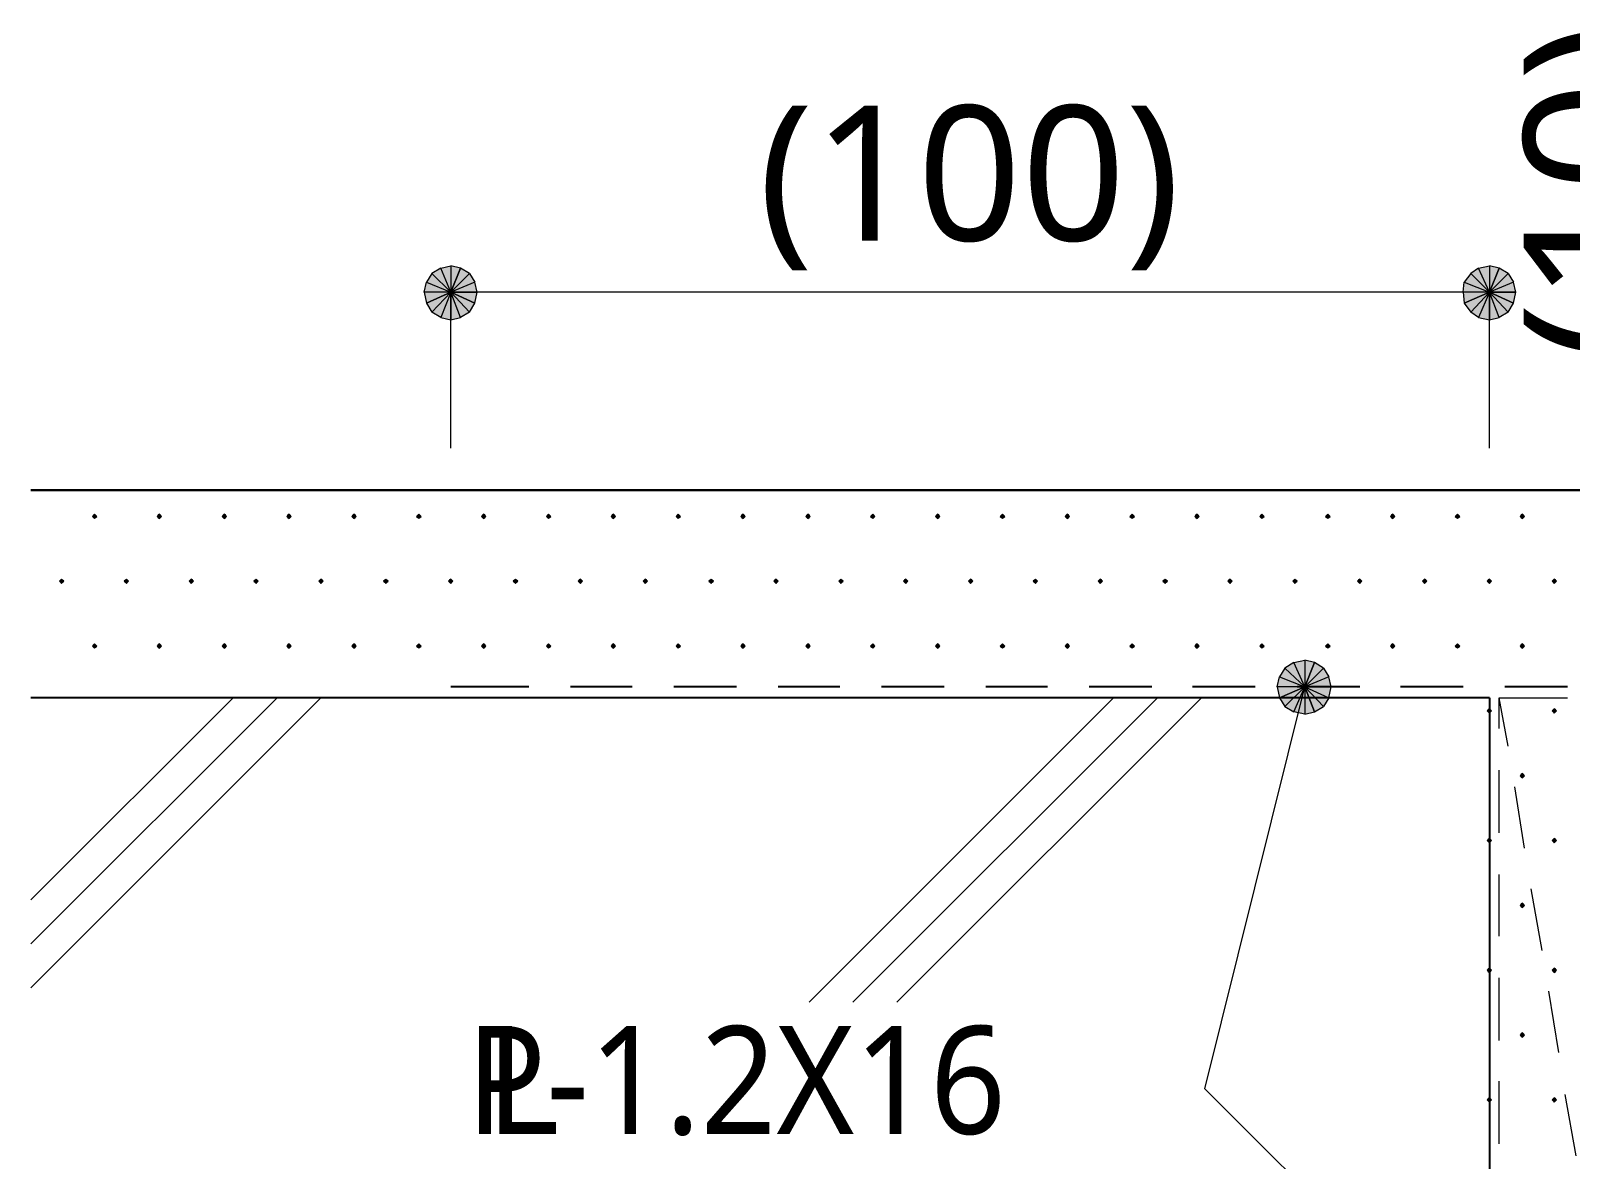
# Model space of a CAD drawing. Header units: millimetres. Extents: x 0 to 420, y 0 to 297.
# Drawn here: x 232.71 to 262.35, y 212.6 to 234.33 of the extents above; entities that cross this region are included whole.
import ezdxf
from ezdxf.enums import TextEntityAlignment as Align

# ---------------------------------------------------------------- set-up
doc = ezdxf.new("R2010")
doc.units = ezdxf.units.MM
doc.styles.add('kst32b', font='NotoSansJP-Variable.ttf')

msp = doc.modelspace()

# ---------------------------------------------------------------- hatches: boundary and pattern name
h = msp.add_hatch(color=7)
h.paths.add_polyline_path([(240.982, 229.764), (240.792, 229.806), (240.792, 229.298), (240.982, 229.764)])
h.paths.add_polyline_path([(240.792, 229.806), (240.792, 229.298), (240.602, 229.764), (240.792, 229.806)])
h.paths.add_polyline_path([(240.792, 229.298), (240.602, 229.764), (240.432, 229.658), (240.792, 229.298)])
h = msp.add_hatch(color=7)
h.paths.add_polyline_path([(241.3, 229.298), (241.258, 229.489), (240.792, 229.298), (241.3, 229.298)])
h.paths.add_polyline_path([(241.258, 229.489), (240.792, 229.298), (241.152, 229.658), (241.258, 229.489)])
h.paths.add_polyline_path([(240.792, 229.298), (241.152, 229.658), (240.982, 229.764), (240.792, 229.298)])
h = msp.add_hatch(color=7)
h.paths.add_polyline_path([(260.985, 229.764), (260.795, 229.806), (260.795, 229.298), (260.985, 229.764)])
h.paths.add_polyline_path([(260.795, 229.806), (260.795, 229.298), (260.583, 229.764), (260.795, 229.806)])
h.paths.add_polyline_path([(260.795, 229.298), (260.583, 229.764), (260.435, 229.658), (260.795, 229.298)])
h = msp.add_hatch(color=7)
h.paths.add_polyline_path([(261.303, 229.298), (261.26, 229.489), (260.795, 229.298), (261.303, 229.298)])
h.paths.add_polyline_path([(261.26, 229.489), (260.795, 229.298), (261.154, 229.658), (261.26, 229.489)])
h.paths.add_polyline_path([(260.795, 229.298), (261.154, 229.658), (260.985, 229.764), (260.795, 229.298)])
h = msp.add_hatch(color=7)
h.paths.add_polyline_path([(240.432, 229.658), (240.326, 229.489), (240.792, 229.298), (240.432, 229.658)])
h.paths.add_polyline_path([(240.326, 229.489), (240.792, 229.298), (240.284, 229.298), (240.326, 229.489)])
h.paths.add_polyline_path([(240.792, 229.298), (240.284, 229.298), (240.326, 229.087), (240.792, 229.298)])
h = msp.add_hatch(color=7)
h.paths.add_polyline_path([(260.435, 229.658), (260.308, 229.489), (260.795, 229.298), (260.435, 229.658)])
h.paths.add_polyline_path([(260.308, 229.489), (260.795, 229.298), (260.287, 229.298), (260.308, 229.489)])
h.paths.add_polyline_path([(260.795, 229.298), (260.287, 229.298), (260.308, 229.087), (260.795, 229.298)])
h = msp.add_hatch(color=7)
h.paths.add_polyline_path([(240.326, 229.087), (240.432, 228.917), (240.792, 229.298), (240.326, 229.087)])
h.paths.add_polyline_path([(240.432, 228.917), (240.792, 229.298), (240.602, 228.812), (240.432, 228.917)])
h.paths.add_polyline_path([(240.792, 229.298), (240.602, 228.812), (240.792, 228.769), (240.792, 229.298)])
h = msp.add_hatch(color=7)
h.paths.add_polyline_path([(240.792, 228.769), (240.982, 228.812), (240.792, 229.298), (240.792, 228.769)])
h.paths.add_polyline_path([(240.982, 228.812), (240.792, 229.298), (241.152, 228.917), (240.982, 228.812)])
h.paths.add_polyline_path([(240.792, 229.298), (241.152, 228.917), (241.258, 229.087), (240.792, 229.298)])
for points in [[(241.258, 229.087), (241.3, 229.298), (240.792, 229.298), (241.258, 229.087)], [(261.26, 229.087), (261.303, 229.298), (260.795, 229.298), (261.26, 229.087)], [(233.934, 225.023), (233.913, 225.002), (233.892, 224.98), (233.913, 224.959), (233.934, 224.938), (233.955, 224.959), (233.976, 224.98), (233.955, 225.002), (233.934, 225.023)], [(235.183, 225.023), (235.162, 225.002), (235.141, 224.98), (235.162, 224.959), (235.183, 224.938), (235.204, 224.959), (235.225, 224.98), (235.204, 225.002), (235.183, 225.023)], [(236.432, 225.023), (236.411, 225.002), (236.389, 224.98), (236.411, 224.959), (236.432, 224.938), (236.453, 224.959), (236.474, 224.98), (236.453, 225.002), (236.432, 225.023)], [(237.68, 225.023), (237.659, 225.002), (237.638, 224.98), (237.659, 224.959), (237.68, 224.938), (237.702, 224.959), (237.723, 224.98), (237.702, 225.002), (237.68, 225.023)], [(238.929, 225.023), (238.908, 225.002), (238.887, 224.98), (238.908, 224.959), (238.929, 224.938), (238.951, 224.959), (238.972, 224.98), (238.951, 225.002), (238.929, 225.023)], [(240.178, 225.023), (240.157, 225.002), (240.136, 224.98), (240.157, 224.959), (240.178, 224.938), (240.199, 224.959), (240.221, 224.98), (240.199, 225.002), (240.178, 225.023)], [(241.427, 225.023), (241.406, 225.002), (241.385, 224.98), (241.406, 224.959), (241.427, 224.938), (241.448, 224.959), (241.469, 224.98), (241.448, 225.002), (241.427, 225.023)], [(242.676, 225.023), (242.655, 225.002), (242.634, 224.98), (242.655, 224.959), (242.676, 224.938), (242.697, 224.959), (242.718, 224.98), (242.697, 225.002), (242.676, 225.023)], [(243.925, 225.023), (243.904, 225.002), (243.882, 224.98), (243.904, 224.959), (243.925, 224.938), (243.946, 224.959), (243.967, 224.98), (243.946, 225.002), (243.925, 225.023)], [(245.173, 225.023), (245.152, 225.002), (245.131, 224.98), (245.152, 224.959), (245.173, 224.938), (245.195, 224.959), (245.216, 224.98), (245.195, 225.002), (245.173, 225.023)], [(246.422, 225.023), (246.401, 225.002), (246.38, 224.98), (246.401, 224.959), (246.422, 224.938), (246.444, 224.959), (246.465, 224.98), (246.444, 225.002), (246.422, 225.023)], [(247.671, 225.023), (247.65, 225.002), (247.629, 224.98), (247.65, 224.959), (247.671, 224.938), (247.692, 224.959), (247.714, 224.98), (247.692, 225.002), (247.671, 225.023)], [(248.92, 225.023), (248.899, 225.002), (248.878, 224.98), (248.899, 224.959), (248.92, 224.938), (248.941, 224.959), (248.962, 224.98), (248.941, 225.002), (248.92, 225.023)], [(250.169, 225.023), (250.148, 225.002), (250.127, 224.98), (250.148, 224.959), (250.169, 224.938), (250.19, 224.959), (250.211, 224.98), (250.19, 225.002), (250.169, 225.023)], [(251.418, 225.023), (251.396, 225.002), (251.375, 224.98), (251.396, 224.959), (251.418, 224.938), (251.439, 224.959), (251.46, 224.98), (251.439, 225.002), (251.418, 225.023)], [(252.666, 225.023), (252.645, 225.002), (252.624, 224.98), (252.645, 224.959), (252.666, 224.938), (252.688, 224.959), (252.709, 224.98), (252.688, 225.002), (252.666, 225.023)], [(253.915, 225.023), (253.894, 225.002), (253.873, 224.98), (253.894, 224.959), (253.915, 224.938), (253.937, 224.959), (253.958, 224.98), (253.937, 225.002), (253.915, 225.023)], [(255.164, 225.023), (255.143, 225.002), (255.122, 224.98), (255.143, 224.959), (255.164, 224.938), (255.185, 224.959), (255.207, 224.98), (255.185, 225.002), (255.164, 225.023)], [(256.413, 225.023), (256.392, 225.002), (256.371, 224.98), (256.392, 224.959), (256.413, 224.938), (256.434, 224.959), (256.455, 224.98), (256.434, 225.002), (256.413, 225.023)], [(257.683, 225.023), (257.662, 225.002), (257.641, 224.98), (257.662, 224.959), (257.683, 224.938), (257.704, 224.959), (257.725, 224.98), (257.704, 225.002), (257.683, 225.023)], [(258.932, 225.023), (258.911, 225.002), (258.889, 224.98), (258.911, 224.959), (258.932, 224.938), (258.953, 224.959), (258.974, 224.98), (258.953, 225.002), (258.932, 225.023)], [(260.181, 225.023), (260.16, 225.002), (260.138, 224.98), (260.16, 224.959), (260.181, 224.938), (260.202, 224.959), (260.223, 224.98), (260.202, 225.002), (260.181, 225.023)], [(261.429, 225.023), (261.408, 225.002), (261.387, 224.98), (261.408, 224.959), (261.429, 224.938), (261.451, 224.959), (261.472, 224.98), (261.451, 225.002), (261.429, 225.023)], [(233.299, 223.774), (233.278, 223.753), (233.257, 223.732), (233.278, 223.711), (233.299, 223.689), (233.32, 223.711), (233.341, 223.732), (233.32, 223.753), (233.299, 223.774)], [(234.548, 223.774), (234.527, 223.753), (234.505, 223.732), (234.527, 223.711), (234.548, 223.689), (234.569, 223.711), (234.59, 223.732), (234.569, 223.753), (234.548, 223.774)], [(235.797, 223.774), (235.776, 223.753), (235.754, 223.732), (235.776, 223.711), (235.797, 223.689), (235.818, 223.711), (235.839, 223.732), (235.818, 223.753), (235.797, 223.774)], [(237.046, 223.774), (237.024, 223.753), (237.003, 223.732), (237.024, 223.711), (237.046, 223.689), (237.067, 223.711), (237.088, 223.732), (237.067, 223.753), (237.046, 223.774)], [(238.294, 223.774), (238.273, 223.753), (238.252, 223.732), (238.273, 223.711), (238.294, 223.689), (238.316, 223.711), (238.337, 223.732), (238.316, 223.753), (238.294, 223.774)], [(239.543, 223.774), (239.522, 223.753), (239.501, 223.732), (239.522, 223.711), (239.543, 223.689), (239.564, 223.711), (239.586, 223.732), (239.564, 223.753), (239.543, 223.774)], [(240.792, 223.774), (240.771, 223.753), (240.75, 223.732), (240.771, 223.711), (240.792, 223.689), (240.813, 223.711), (240.834, 223.732), (240.813, 223.753), (240.792, 223.774)], [(242.041, 223.774), (242.02, 223.753), (241.998, 223.732), (242.02, 223.711), (242.041, 223.689), (242.062, 223.711), (242.083, 223.732), (242.062, 223.753), (242.041, 223.774)], [(243.29, 223.774), (243.269, 223.753), (243.247, 223.732), (243.269, 223.711), (243.29, 223.689), (243.311, 223.711), (243.332, 223.732), (243.311, 223.753), (243.29, 223.774)], [(244.539, 223.774), (244.517, 223.753), (244.496, 223.732), (244.517, 223.711), (244.539, 223.689), (244.56, 223.711), (244.581, 223.732), (244.56, 223.753), (244.539, 223.774)], [(245.809, 223.774), (245.787, 223.753), (245.766, 223.732), (245.787, 223.711), (245.809, 223.689), (245.83, 223.711), (245.851, 223.732), (245.83, 223.753), (245.809, 223.774)], [(247.057, 223.774), (247.036, 223.753), (247.015, 223.732), (247.036, 223.711), (247.057, 223.689), (247.079, 223.711), (247.1, 223.732), (247.079, 223.753), (247.057, 223.774)], [(248.306, 223.774), (248.285, 223.753), (248.264, 223.732), (248.285, 223.711), (248.306, 223.689), (248.327, 223.711), (248.348, 223.732), (248.327, 223.753), (248.306, 223.774)], [(249.555, 223.774), (249.534, 223.753), (249.513, 223.732), (249.534, 223.711), (249.555, 223.689), (249.576, 223.711), (249.597, 223.732), (249.576, 223.753), (249.555, 223.774)], [(250.804, 223.774), (250.783, 223.753), (250.762, 223.732), (250.783, 223.711), (250.804, 223.689), (250.825, 223.711), (250.846, 223.732), (250.825, 223.753), (250.804, 223.774)], [(252.053, 223.774), (252.032, 223.753), (252.01, 223.732), (252.032, 223.711), (252.053, 223.689), (252.074, 223.711), (252.095, 223.732), (252.074, 223.753), (252.053, 223.774)], [(253.302, 223.774), (253.28, 223.753), (253.259, 223.732), (253.28, 223.711), (253.302, 223.689), (253.323, 223.711), (253.344, 223.732), (253.323, 223.753), (253.302, 223.774)], [(254.55, 223.774), (254.529, 223.753), (254.508, 223.732), (254.529, 223.711), (254.55, 223.689), (254.571, 223.711), (254.593, 223.732), (254.571, 223.753), (254.55, 223.774)], [(255.799, 223.774), (255.778, 223.753), (255.757, 223.732), (255.778, 223.711), (255.799, 223.689), (255.82, 223.711), (255.841, 223.732), (255.82, 223.753), (255.799, 223.774)], [(257.048, 223.774), (257.027, 223.753), (257.006, 223.732), (257.027, 223.711), (257.048, 223.689), (257.069, 223.711), (257.09, 223.732), (257.069, 223.753), (257.048, 223.774)], [(258.297, 223.774), (258.276, 223.753), (258.254, 223.732), (258.276, 223.711), (258.297, 223.689), (258.318, 223.711), (258.339, 223.732), (258.318, 223.753), (258.297, 223.774)], [(259.546, 223.774), (259.525, 223.753), (259.503, 223.732), (259.525, 223.711), (259.546, 223.689), (259.567, 223.711), (259.588, 223.732), (259.567, 223.753), (259.546, 223.774)], [(260.795, 223.774), (260.773, 223.753), (260.752, 223.732), (260.773, 223.711), (260.795, 223.689), (260.816, 223.711), (260.837, 223.732), (260.816, 223.753), (260.795, 223.774)], [(262.043, 223.774), (262.022, 223.753), (262.001, 223.732), (262.022, 223.711), (262.043, 223.689), (262.064, 223.711), (262.086, 223.732), (262.064, 223.753), (262.043, 223.774)], [(233.934, 222.525), (233.913, 222.504), (233.892, 222.483), (233.913, 222.462), (233.934, 222.44), (233.955, 222.462), (233.976, 222.483), (233.955, 222.504), (233.934, 222.525)], [(235.183, 222.525), (235.162, 222.504), (235.141, 222.483), (235.162, 222.462), (235.183, 222.44), (235.204, 222.462), (235.225, 222.483), (235.204, 222.504), (235.183, 222.525)], [(236.432, 222.525), (236.411, 222.504), (236.389, 222.483), (236.411, 222.462), (236.432, 222.44), (236.453, 222.462), (236.474, 222.483), (236.453, 222.504), (236.432, 222.525)], [(237.68, 222.525), (237.659, 222.504), (237.638, 222.483), (237.659, 222.462), (237.68, 222.44), (237.702, 222.462), (237.723, 222.483), (237.702, 222.504), (237.68, 222.525)], [(238.929, 222.525), (238.908, 222.504), (238.887, 222.483), (238.908, 222.462), (238.929, 222.44), (238.951, 222.462), (238.972, 222.483), (238.951, 222.504), (238.929, 222.525)], [(240.178, 222.525), (240.157, 222.504), (240.136, 222.483), (240.157, 222.462), (240.178, 222.44), (240.199, 222.462), (240.221, 222.483), (240.199, 222.504), (240.178, 222.525)], [(241.427, 222.525), (241.406, 222.504), (241.385, 222.483), (241.406, 222.462), (241.427, 222.44), (241.448, 222.462), (241.469, 222.483), (241.448, 222.504), (241.427, 222.525)], [(242.676, 222.525), (242.655, 222.504), (242.634, 222.483), (242.655, 222.462), (242.676, 222.44), (242.697, 222.462), (242.718, 222.483), (242.697, 222.504), (242.676, 222.525)], [(243.925, 222.525), (243.904, 222.504), (243.882, 222.483), (243.904, 222.462), (243.925, 222.44), (243.946, 222.462), (243.967, 222.483), (243.946, 222.504), (243.925, 222.525)], [(245.173, 222.525), (245.152, 222.504), (245.131, 222.483), (245.152, 222.462), (245.173, 222.44), (245.195, 222.462), (245.216, 222.483), (245.195, 222.504), (245.173, 222.525)], [(246.422, 222.525), (246.401, 222.504), (246.38, 222.483), (246.401, 222.462), (246.422, 222.44), (246.444, 222.462), (246.465, 222.483), (246.444, 222.504), (246.422, 222.525)], [(247.671, 222.525), (247.65, 222.504), (247.629, 222.483), (247.65, 222.462), (247.671, 222.44), (247.692, 222.462), (247.714, 222.483), (247.692, 222.504), (247.671, 222.525)], [(248.92, 222.525), (248.899, 222.504), (248.878, 222.483), (248.899, 222.462), (248.92, 222.44), (248.941, 222.462), (248.962, 222.483), (248.941, 222.504), (248.92, 222.525)], [(250.169, 222.525), (250.148, 222.504), (250.127, 222.483), (250.148, 222.462), (250.169, 222.44), (250.19, 222.462), (250.211, 222.483), (250.19, 222.504), (250.169, 222.525)], [(251.418, 222.525), (251.396, 222.504), (251.375, 222.483), (251.396, 222.462), (251.418, 222.44), (251.439, 222.462), (251.46, 222.483), (251.439, 222.504), (251.418, 222.525)], [(252.666, 222.525), (252.645, 222.504), (252.624, 222.483), (252.645, 222.462), (252.666, 222.44), (252.688, 222.462), (252.709, 222.483), (252.688, 222.504), (252.666, 222.525)], [(253.915, 222.525), (253.894, 222.504), (253.873, 222.483), (253.894, 222.462), (253.915, 222.44), (253.937, 222.462), (253.958, 222.483), (253.937, 222.504), (253.915, 222.525)], [(255.164, 222.525), (255.143, 222.504), (255.122, 222.483), (255.143, 222.462), (255.164, 222.44), (255.185, 222.462), (255.207, 222.483), (255.185, 222.504), (255.164, 222.525)], [(256.413, 222.525), (256.392, 222.504), (256.371, 222.483), (256.392, 222.462), (256.413, 222.44), (256.434, 222.462), (256.455, 222.483), (256.434, 222.504), (256.413, 222.525)], [(257.683, 222.525), (257.662, 222.504), (257.641, 222.483), (257.662, 222.462), (257.683, 222.44), (257.704, 222.462), (257.725, 222.483), (257.704, 222.504), (257.683, 222.525)], [(258.932, 222.525), (258.911, 222.504), (258.889, 222.483), (258.911, 222.462), (258.932, 222.44), (258.953, 222.462), (258.974, 222.483), (258.953, 222.504), (258.932, 222.525)], [(260.181, 222.525), (260.16, 222.504), (260.138, 222.483), (260.16, 222.462), (260.181, 222.44), (260.202, 222.462), (260.223, 222.483), (260.202, 222.504), (260.181, 222.525)], [(261.429, 222.525), (261.408, 222.504), (261.387, 222.483), (261.408, 222.462), (261.429, 222.44), (261.451, 222.462), (261.472, 222.483), (261.451, 222.504), (261.429, 222.525)], [(256.752, 221.488), (256.857, 221.319), (257.239, 221.7), (256.752, 221.488)], [(260.795, 221.276), (260.773, 221.255), (260.752, 221.234), (260.773, 221.213), (260.795, 221.192), (260.816, 221.213), (260.837, 221.234), (260.816, 221.255), (260.795, 221.276)], [(262.043, 221.276), (262.022, 221.255), (262.001, 221.234), (262.022, 221.213), (262.043, 221.192), (262.064, 221.213), (262.086, 221.234), (262.064, 221.255), (262.043, 221.276)], [(261.429, 220.028), (261.408, 220.006), (261.387, 219.985), (261.408, 219.964), (261.429, 219.943), (261.451, 219.964), (261.472, 219.985), (261.451, 220.006), (261.429, 220.028)], [(260.795, 218.779), (260.773, 218.757), (260.752, 218.736), (260.773, 218.715), (260.795, 218.694), (260.816, 218.715), (260.837, 218.736), (260.816, 218.757), (260.795, 218.779)], [(262.043, 218.779), (262.022, 218.757), (262.001, 218.736), (262.022, 218.715), (262.043, 218.694), (262.064, 218.715), (262.086, 218.736), (262.064, 218.757), (262.043, 218.779)], [(261.429, 217.53), (261.408, 217.509), (261.387, 217.487), (261.408, 217.466), (261.429, 217.445), (261.451, 217.466), (261.472, 217.487), (261.451, 217.509), (261.429, 217.53)], [(260.795, 216.281), (260.773, 216.26), (260.752, 216.239), (260.773, 216.217), (260.795, 216.196), (260.816, 216.217), (260.837, 216.239), (260.816, 216.26), (260.795, 216.281)], [(262.043, 216.281), (262.022, 216.26), (262.001, 216.239), (262.022, 216.217), (262.043, 216.196), (262.064, 216.217), (262.086, 216.239), (262.064, 216.26), (262.043, 216.281)], [(261.429, 215.032), (261.408, 215.011), (261.387, 214.99), (261.408, 214.969), (261.429, 214.947), (261.451, 214.969), (261.472, 214.99), (261.451, 215.011), (261.429, 215.032)], [(260.795, 213.783), (260.773, 213.762), (260.752, 213.741), (260.773, 213.72), (260.795, 213.699), (260.816, 213.72), (260.837, 213.741), (260.816, 213.762), (260.795, 213.783)], [(262.043, 213.783), (262.022, 213.762), (262.001, 213.741), (262.022, 213.72), (262.043, 213.699), (262.064, 213.72), (262.086, 213.741), (262.064, 213.762), (262.043, 213.783)]]:
    msp.add_hatch(color=7).paths.add_polyline_path(points)
h = msp.add_hatch(color=7)
h.paths.add_polyline_path([(260.308, 229.087), (260.435, 228.917), (260.795, 229.298), (260.308, 229.087)])
h.paths.add_polyline_path([(260.435, 228.917), (260.795, 229.298), (260.583, 228.812), (260.435, 228.917)])
h.paths.add_polyline_path([(260.795, 229.298), (260.583, 228.812), (260.795, 228.769), (260.795, 229.298)])
h = msp.add_hatch(color=7)
h.paths.add_polyline_path([(260.795, 228.769), (260.985, 228.812), (260.795, 229.298), (260.795, 228.769)])
h.paths.add_polyline_path([(260.985, 228.812), (260.795, 229.298), (261.154, 228.917), (260.985, 228.812)])
h.paths.add_polyline_path([(260.795, 229.298), (261.154, 228.917), (261.26, 229.087), (260.795, 229.298)])
h = msp.add_hatch(color=7)
h.paths.add_polyline_path([(256.857, 222.059), (256.752, 221.89), (257.239, 221.7), (256.857, 222.059)])
h.paths.add_polyline_path([(256.752, 221.89), (257.239, 221.7), (256.709, 221.7), (256.752, 221.89)])
h.paths.add_polyline_path([(257.239, 221.7), (256.709, 221.7), (256.752, 221.488), (257.239, 221.7)])
h = msp.add_hatch(color=7)
h.paths.add_polyline_path([(257.429, 222.165), (257.239, 222.208), (257.239, 221.7), (257.429, 222.165)])
h.paths.add_polyline_path([(257.239, 222.208), (257.239, 221.7), (257.027, 222.165), (257.239, 222.208)])
h.paths.add_polyline_path([(257.239, 221.7), (257.027, 222.165), (256.857, 222.059), (257.239, 221.7)])
h = msp.add_hatch(color=7)
h.paths.add_polyline_path([(257.746, 221.7), (257.704, 221.89), (257.239, 221.7), (257.746, 221.7)])
h.paths.add_polyline_path([(257.704, 221.89), (257.239, 221.7), (257.598, 222.059), (257.704, 221.89)])
h.paths.add_polyline_path([(257.239, 221.7), (257.598, 222.059), (257.429, 222.165), (257.239, 221.7)])
h = msp.add_hatch(color=7)
h.paths.add_polyline_path([(256.857, 221.319), (257.027, 221.213), (257.239, 221.7), (256.857, 221.319)])
h.paths.add_polyline_path([(257.027, 221.213), (257.239, 221.7), (257.239, 221.171), (257.027, 221.213)])
h.paths.add_polyline_path([(257.239, 221.7), (257.239, 221.171), (257.429, 221.213), (257.239, 221.7)])
h = msp.add_hatch(color=7)
h.paths.add_polyline_path([(257.429, 221.213), (257.598, 221.319), (257.239, 221.7), (257.429, 221.213)])
h.paths.add_polyline_path([(257.598, 221.319), (257.239, 221.7), (257.704, 221.488), (257.598, 221.319)])
h.paths.add_polyline_path([(257.239, 221.7), (257.704, 221.488), (257.746, 221.7), (257.239, 221.7)])

# ---------------------------------------------------------------- linework, layer by layer
at = {"lineweight": 0}
for points in [[(240.792, 229.298), (240.602, 229.764), (240.432, 229.658)], [(240.792, 229.806), (240.792, 229.298), (240.602, 229.764)], [(240.982, 229.764), (240.792, 229.806), (240.792, 229.298)], [(240.792, 229.298), (241.152, 229.658), (240.982, 229.764)], [(260.795, 229.298), (260.583, 229.764), (260.435, 229.658)], [(260.795, 229.806), (260.795, 229.298), (260.583, 229.764)], [(260.985, 229.764), (260.795, 229.806), (260.795, 229.298)], [(260.795, 229.298), (261.154, 229.658), (260.985, 229.764)], [(240.326, 229.489), (240.792, 229.298), (240.284, 229.298)], [(240.432, 229.658), (240.326, 229.489), (240.792, 229.298)], [(241.258, 229.489), (240.792, 229.298), (241.152, 229.658)], [(241.3, 229.298), (241.258, 229.489), (240.792, 229.298)], [(260.308, 229.489), (260.795, 229.298), (260.287, 229.298)], [(260.435, 229.658), (260.308, 229.489), (260.795, 229.298)], [(261.26, 229.489), (260.795, 229.298), (261.154, 229.658)], [(261.303, 229.298), (261.26, 229.489), (260.795, 229.298)], [(240.792, 229.298), (240.284, 229.298), (240.326, 229.087)], [(240.326, 229.087), (240.432, 228.917), (240.792, 229.298)], [(240.432, 228.917), (240.792, 229.298), (240.602, 228.812)], [(240.792, 229.298), (240.602, 228.812), (240.792, 228.769)], [(240.792, 228.769), (240.982, 228.812), (240.792, 229.298)], [(240.982, 228.812), (240.792, 229.298), (241.152, 228.917)], [(240.792, 229.298), (241.152, 228.917), (241.258, 229.087)], [(241.258, 229.087), (241.3, 229.298), (240.792, 229.298)], [(260.795, 229.298), (260.287, 229.298), (260.308, 229.087)], [(260.308, 229.087), (260.435, 228.917), (260.795, 229.298)], [(260.435, 228.917), (260.795, 229.298), (260.583, 228.812)], [(260.795, 229.298), (260.583, 228.812), (260.795, 228.769)], [(260.795, 228.769), (260.985, 228.812), (260.795, 229.298)], [(260.985, 228.812), (260.795, 229.298), (261.154, 228.917)], [(260.795, 229.298), (261.154, 228.917), (261.26, 229.087)], [(261.26, 229.087), (261.303, 229.298), (260.795, 229.298)], [(233.934, 225.023), (233.913, 225.002), (233.892, 224.98), (233.913, 224.959), (233.934, 224.938), (233.955, 224.959), (233.976, 224.98), (233.955, 225.002)], [(235.183, 225.023), (235.162, 225.002), (235.141, 224.98), (235.162, 224.959), (235.183, 224.938), (235.204, 224.959), (235.225, 224.98), (235.204, 225.002)], [(236.432, 225.023), (236.411, 225.002), (236.389, 224.98), (236.411, 224.959), (236.432, 224.938), (236.453, 224.959), (236.474, 224.98), (236.453, 225.002)], [(237.68, 225.023), (237.659, 225.002), (237.638, 224.98), (237.659, 224.959), (237.68, 224.938), (237.702, 224.959), (237.723, 224.98), (237.702, 225.002)], [(238.929, 225.023), (238.908, 225.002), (238.887, 224.98), (238.908, 224.959), (238.929, 224.938), (238.951, 224.959), (238.972, 224.98), (238.951, 225.002)], [(240.178, 225.023), (240.157, 225.002), (240.136, 224.98), (240.157, 224.959), (240.178, 224.938), (240.199, 224.959), (240.221, 224.98), (240.199, 225.002)], [(241.427, 225.023), (241.406, 225.002), (241.385, 224.98), (241.406, 224.959), (241.427, 224.938), (241.448, 224.959), (241.469, 224.98), (241.448, 225.002)], [(242.676, 225.023), (242.655, 225.002), (242.634, 224.98), (242.655, 224.959), (242.676, 224.938), (242.697, 224.959), (242.718, 224.98), (242.697, 225.002)], [(243.925, 225.023), (243.904, 225.002), (243.882, 224.98), (243.904, 224.959), (243.925, 224.938), (243.946, 224.959), (243.967, 224.98), (243.946, 225.002)], [(245.173, 225.023), (245.152, 225.002), (245.131, 224.98), (245.152, 224.959), (245.173, 224.938), (245.195, 224.959), (245.216, 224.98), (245.195, 225.002)], [(246.422, 225.023), (246.401, 225.002), (246.38, 224.98), (246.401, 224.959), (246.422, 224.938), (246.444, 224.959), (246.465, 224.98), (246.444, 225.002)], [(247.671, 225.023), (247.65, 225.002), (247.629, 224.98), (247.65, 224.959), (247.671, 224.938), (247.692, 224.959), (247.714, 224.98), (247.692, 225.002)], [(248.92, 225.023), (248.899, 225.002), (248.878, 224.98), (248.899, 224.959), (248.92, 224.938), (248.941, 224.959), (248.962, 224.98), (248.941, 225.002)], [(250.169, 225.023), (250.148, 225.002), (250.127, 224.98), (250.148, 224.959), (250.169, 224.938), (250.19, 224.959), (250.211, 224.98), (250.19, 225.002)], [(251.418, 225.023), (251.396, 225.002), (251.375, 224.98), (251.396, 224.959), (251.418, 224.938), (251.439, 224.959), (251.46, 224.98), (251.439, 225.002)], [(252.666, 225.023), (252.645, 225.002), (252.624, 224.98), (252.645, 224.959), (252.666, 224.938), (252.688, 224.959), (252.709, 224.98), (252.688, 225.002)], [(253.915, 225.023), (253.894, 225.002), (253.873, 224.98), (253.894, 224.959), (253.915, 224.938), (253.937, 224.959), (253.958, 224.98), (253.937, 225.002)], [(255.164, 225.023), (255.143, 225.002), (255.122, 224.98), (255.143, 224.959), (255.164, 224.938), (255.185, 224.959), (255.207, 224.98), (255.185, 225.002)], [(256.413, 225.023), (256.392, 225.002), (256.371, 224.98), (256.392, 224.959), (256.413, 224.938), (256.434, 224.959), (256.455, 224.98), (256.434, 225.002)], [(257.683, 225.023), (257.662, 225.002), (257.641, 224.98), (257.662, 224.959), (257.683, 224.938), (257.704, 224.959), (257.725, 224.98), (257.704, 225.002)], [(258.932, 225.023), (258.911, 225.002), (258.889, 224.98), (258.911, 224.959), (258.932, 224.938), (258.953, 224.959), (258.974, 224.98), (258.953, 225.002)], [(260.181, 225.023), (260.16, 225.002), (260.138, 224.98), (260.16, 224.959), (260.181, 224.938), (260.202, 224.959), (260.223, 224.98), (260.202, 225.002)], [(261.429, 225.023), (261.408, 225.002), (261.387, 224.98), (261.408, 224.959), (261.429, 224.938), (261.451, 224.959), (261.472, 224.98), (261.451, 225.002)], [(233.299, 223.774), (233.278, 223.753), (233.257, 223.732), (233.278, 223.711), (233.299, 223.689), (233.32, 223.711), (233.341, 223.732), (233.32, 223.753)], [(234.548, 223.774), (234.527, 223.753), (234.505, 223.732), (234.527, 223.711), (234.548, 223.689), (234.569, 223.711), (234.59, 223.732), (234.569, 223.753)], [(235.797, 223.774), (235.776, 223.753), (235.754, 223.732), (235.776, 223.711), (235.797, 223.689), (235.818, 223.711), (235.839, 223.732), (235.818, 223.753)], [(237.046, 223.774), (237.024, 223.753), (237.003, 223.732), (237.024, 223.711), (237.046, 223.689), (237.067, 223.711), (237.088, 223.732), (237.067, 223.753)], [(238.294, 223.774), (238.273, 223.753), (238.252, 223.732), (238.273, 223.711), (238.294, 223.689), (238.316, 223.711), (238.337, 223.732), (238.316, 223.753)], [(239.543, 223.774), (239.522, 223.753), (239.501, 223.732), (239.522, 223.711), (239.543, 223.689), (239.564, 223.711), (239.586, 223.732), (239.564, 223.753)], [(240.792, 223.774), (240.771, 223.753), (240.75, 223.732), (240.771, 223.711), (240.792, 223.689), (240.813, 223.711), (240.834, 223.732), (240.813, 223.753)], [(242.041, 223.774), (242.02, 223.753), (241.998, 223.732), (242.02, 223.711), (242.041, 223.689), (242.062, 223.711), (242.083, 223.732), (242.062, 223.753)], [(243.29, 223.774), (243.269, 223.753), (243.247, 223.732), (243.269, 223.711), (243.29, 223.689), (243.311, 223.711), (243.332, 223.732), (243.311, 223.753)], [(244.539, 223.774), (244.517, 223.753), (244.496, 223.732), (244.517, 223.711), (244.539, 223.689), (244.56, 223.711), (244.581, 223.732), (244.56, 223.753)], [(245.809, 223.774), (245.787, 223.753), (245.766, 223.732), (245.787, 223.711), (245.809, 223.689), (245.83, 223.711), (245.851, 223.732), (245.83, 223.753)], [(247.057, 223.774), (247.036, 223.753), (247.015, 223.732), (247.036, 223.711), (247.057, 223.689), (247.079, 223.711), (247.1, 223.732), (247.079, 223.753)], [(248.306, 223.774), (248.285, 223.753), (248.264, 223.732), (248.285, 223.711), (248.306, 223.689), (248.327, 223.711), (248.348, 223.732), (248.327, 223.753)], [(249.555, 223.774), (249.534, 223.753), (249.513, 223.732), (249.534, 223.711), (249.555, 223.689), (249.576, 223.711), (249.597, 223.732), (249.576, 223.753)], [(250.804, 223.774), (250.783, 223.753), (250.762, 223.732), (250.783, 223.711), (250.804, 223.689), (250.825, 223.711), (250.846, 223.732), (250.825, 223.753)], [(252.053, 223.774), (252.032, 223.753), (252.01, 223.732), (252.032, 223.711), (252.053, 223.689), (252.074, 223.711), (252.095, 223.732), (252.074, 223.753)], [(253.302, 223.774), (253.28, 223.753), (253.259, 223.732), (253.28, 223.711), (253.302, 223.689), (253.323, 223.711), (253.344, 223.732), (253.323, 223.753)], [(254.55, 223.774), (254.529, 223.753), (254.508, 223.732), (254.529, 223.711), (254.55, 223.689), (254.571, 223.711), (254.593, 223.732), (254.571, 223.753)], [(255.799, 223.774), (255.778, 223.753), (255.757, 223.732), (255.778, 223.711), (255.799, 223.689), (255.82, 223.711), (255.841, 223.732), (255.82, 223.753)], [(257.048, 223.774), (257.027, 223.753), (257.006, 223.732), (257.027, 223.711), (257.048, 223.689), (257.069, 223.711), (257.09, 223.732), (257.069, 223.753)], [(258.297, 223.774), (258.276, 223.753), (258.254, 223.732), (258.276, 223.711), (258.297, 223.689), (258.318, 223.711), (258.339, 223.732), (258.318, 223.753)], [(259.546, 223.774), (259.525, 223.753), (259.503, 223.732), (259.525, 223.711), (259.546, 223.689), (259.567, 223.711), (259.588, 223.732), (259.567, 223.753)], [(260.795, 223.774), (260.773, 223.753), (260.752, 223.732), (260.773, 223.711), (260.795, 223.689), (260.816, 223.711), (260.837, 223.732), (260.816, 223.753)], [(262.043, 223.774), (262.022, 223.753), (262.001, 223.732), (262.022, 223.711), (262.043, 223.689), (262.064, 223.711), (262.086, 223.732), (262.064, 223.753)], [(233.934, 222.525), (233.913, 222.504), (233.892, 222.483), (233.913, 222.462), (233.934, 222.44), (233.955, 222.462), (233.976, 222.483), (233.955, 222.504)], [(235.183, 222.525), (235.162, 222.504), (235.141, 222.483), (235.162, 222.462), (235.183, 222.44), (235.204, 222.462), (235.225, 222.483), (235.204, 222.504)], [(236.432, 222.525), (236.411, 222.504), (236.389, 222.483), (236.411, 222.462), (236.432, 222.44), (236.453, 222.462), (236.474, 222.483), (236.453, 222.504)], [(237.68, 222.525), (237.659, 222.504), (237.638, 222.483), (237.659, 222.462), (237.68, 222.44), (237.702, 222.462), (237.723, 222.483), (237.702, 222.504)], [(238.929, 222.525), (238.908, 222.504), (238.887, 222.483), (238.908, 222.462), (238.929, 222.44), (238.951, 222.462), (238.972, 222.483), (238.951, 222.504)], [(240.178, 222.525), (240.157, 222.504), (240.136, 222.483), (240.157, 222.462), (240.178, 222.44), (240.199, 222.462), (240.221, 222.483), (240.199, 222.504)], [(241.427, 222.525), (241.406, 222.504), (241.385, 222.483), (241.406, 222.462), (241.427, 222.44), (241.448, 222.462), (241.469, 222.483), (241.448, 222.504)], [(242.676, 222.525), (242.655, 222.504), (242.634, 222.483), (242.655, 222.462), (242.676, 222.44), (242.697, 222.462), (242.718, 222.483), (242.697, 222.504)], [(243.925, 222.525), (243.904, 222.504), (243.882, 222.483), (243.904, 222.462), (243.925, 222.44), (243.946, 222.462), (243.967, 222.483), (243.946, 222.504)], [(245.173, 222.525), (245.152, 222.504), (245.131, 222.483), (245.152, 222.462), (245.173, 222.44), (245.195, 222.462), (245.216, 222.483), (245.195, 222.504)], [(246.422, 222.525), (246.401, 222.504), (246.38, 222.483), (246.401, 222.462), (246.422, 222.44), (246.444, 222.462), (246.465, 222.483), (246.444, 222.504)], [(247.671, 222.525), (247.65, 222.504), (247.629, 222.483), (247.65, 222.462), (247.671, 222.44), (247.692, 222.462), (247.714, 222.483), (247.692, 222.504)], [(248.92, 222.525), (248.899, 222.504), (248.878, 222.483), (248.899, 222.462), (248.92, 222.44), (248.941, 222.462), (248.962, 222.483), (248.941, 222.504)], [(250.169, 222.525), (250.148, 222.504), (250.127, 222.483), (250.148, 222.462), (250.169, 222.44), (250.19, 222.462), (250.211, 222.483), (250.19, 222.504)], [(251.418, 222.525), (251.396, 222.504), (251.375, 222.483), (251.396, 222.462), (251.418, 222.44), (251.439, 222.462), (251.46, 222.483), (251.439, 222.504)], [(252.666, 222.525), (252.645, 222.504), (252.624, 222.483), (252.645, 222.462), (252.666, 222.44), (252.688, 222.462), (252.709, 222.483), (252.688, 222.504)], [(253.915, 222.525), (253.894, 222.504), (253.873, 222.483), (253.894, 222.462), (253.915, 222.44), (253.937, 222.462), (253.958, 222.483), (253.937, 222.504)], [(255.164, 222.525), (255.143, 222.504), (255.122, 222.483), (255.143, 222.462), (255.164, 222.44), (255.185, 222.462), (255.207, 222.483), (255.185, 222.504)], [(256.413, 222.525), (256.392, 222.504), (256.371, 222.483), (256.392, 222.462), (256.413, 222.44), (256.434, 222.462), (256.455, 222.483), (256.434, 222.504)], [(257.683, 222.525), (257.662, 222.504), (257.641, 222.483), (257.662, 222.462), (257.683, 222.44), (257.704, 222.462), (257.725, 222.483), (257.704, 222.504)], [(258.932, 222.525), (258.911, 222.504), (258.889, 222.483), (258.911, 222.462), (258.932, 222.44), (258.953, 222.462), (258.974, 222.483), (258.953, 222.504)], [(260.181, 222.525), (260.16, 222.504), (260.138, 222.483), (260.16, 222.462), (260.181, 222.44), (260.202, 222.462), (260.223, 222.483), (260.202, 222.504)], [(261.429, 222.525), (261.408, 222.504), (261.387, 222.483), (261.408, 222.462), (261.429, 222.44), (261.451, 222.462), (261.472, 222.483), (261.451, 222.504)], [(256.857, 222.059), (256.752, 221.89), (257.239, 221.7)], [(257.239, 221.7), (257.027, 222.165), (256.857, 222.059)], [(257.239, 222.208), (257.239, 221.7), (257.027, 222.165)], [(257.429, 222.165), (257.239, 222.208), (257.239, 221.7)], [(257.239, 221.7), (257.598, 222.059), (257.429, 222.165)], [(257.704, 221.89), (257.239, 221.7), (257.598, 222.059)], [(256.752, 221.89), (257.239, 221.7), (256.709, 221.7)], [(257.746, 221.7), (257.704, 221.89), (257.239, 221.7)], [(257.239, 221.7), (256.709, 221.7), (256.752, 221.488)], [(256.752, 221.488), (256.857, 221.319), (257.239, 221.7)], [(256.857, 221.319), (257.027, 221.213), (257.239, 221.7)], [(257.027, 221.213), (257.239, 221.7), (257.239, 221.171)], [(257.239, 221.7), (257.239, 221.171), (257.429, 221.213)], [(257.429, 221.213), (257.598, 221.319), (257.239, 221.7)], [(257.598, 221.319), (257.239, 221.7), (257.704, 221.488)], [(257.239, 221.7), (257.704, 221.488), (257.746, 221.7)], [(260.795, 221.276), (260.773, 221.255), (260.752, 221.234), (260.773, 221.213), (260.795, 221.192), (260.816, 221.213), (260.837, 221.234), (260.816, 221.255)], [(262.043, 221.276), (262.022, 221.255), (262.001, 221.234), (262.022, 221.213), (262.043, 221.192), (262.064, 221.213), (262.086, 221.234), (262.064, 221.255)], [(261.429, 220.028), (261.408, 220.006), (261.387, 219.985), (261.408, 219.964), (261.429, 219.943), (261.451, 219.964), (261.472, 219.985), (261.451, 220.006)], [(260.795, 218.779), (260.773, 218.757), (260.752, 218.736), (260.773, 218.715), (260.795, 218.694), (260.816, 218.715), (260.837, 218.736), (260.816, 218.757)], [(262.043, 218.779), (262.022, 218.757), (262.001, 218.736), (262.022, 218.715), (262.043, 218.694), (262.064, 218.715), (262.086, 218.736), (262.064, 218.757)], [(261.429, 217.53), (261.408, 217.509), (261.387, 217.487), (261.408, 217.466), (261.429, 217.445), (261.451, 217.466), (261.472, 217.487), (261.451, 217.509)], [(260.795, 216.281), (260.773, 216.26), (260.752, 216.239), (260.773, 216.217), (260.795, 216.196), (260.816, 216.217), (260.837, 216.239), (260.816, 216.26)], [(262.043, 216.281), (262.022, 216.26), (262.001, 216.239), (262.022, 216.217), (262.043, 216.196), (262.064, 216.217), (262.086, 216.239), (262.064, 216.26)], [(261.429, 215.032), (261.408, 215.011), (261.387, 214.99), (261.408, 214.969), (261.429, 214.947), (261.451, 214.969), (261.472, 214.99), (261.451, 215.011)], [(260.795, 213.783), (260.773, 213.762), (260.752, 213.741), (260.773, 213.72), (260.795, 213.699), (260.816, 213.72), (260.837, 213.741), (260.816, 213.762)], [(262.043, 213.783), (262.022, 213.762), (262.001, 213.741), (262.022, 213.72), (262.043, 213.699), (262.064, 213.72), (262.086, 213.741), (262.064, 213.762)]]:
    msp.add_lwpolyline(points, close=True, dxfattribs=at)
at = {"lineweight": 13}
for points in [[(260.795, 226.293), (260.795, 229.298), (240.792, 229.298)], [(240.792, 226.293), (240.792, 229.298)], [(238.294, 221.488), (232.706, 215.9)], [(237.448, 221.488), (232.706, 216.747)], [(236.601, 221.488), (232.706, 217.593)], [(253.555, 221.488), (247.692, 215.625)], [(254.402, 221.488), (248.539, 215.625)], [(255.249, 221.488), (249.386, 215.625)], [(255.312, 213.953), (257.239, 221.7)], [(261.154, 220.557), (260.985, 221.488)], [(260.985, 220.895), (260.985, 221.488)], [(260.985, 221.488), (262.297, 221.488)], [(260.985, 218.884), (260.985, 220.091)], [(261.472, 218.588), (261.281, 219.773)], [(260.985, 216.895), (260.985, 218.08)], [(261.811, 216.62), (261.599, 217.805)], [(260.985, 214.884), (260.985, 216.09)], [(262.128, 214.651), (261.938, 215.837)], [(260.985, 212.894), (260.985, 214.101)], [(264.308, 204.978), (255.312, 213.953)], [(262.467, 212.662), (262.255, 213.847)]]:
    msp.add_lwpolyline(points, dxfattribs=at)
at = {"lineweight": 30}
msp.add_lwpolyline([(232.706, 225.488), (264.986, 225.488)], dxfattribs=at)
at = {"lineweight": 25}
for points in [[(260.795, 221.488), (232.706, 221.488)], [(260.795, 221.488), (260.795, 201.083), (232.706, 201.083)], [(242.295, 221.7), (240.792, 221.7)], [(244.285, 221.7), (243.099, 221.7)], [(246.295, 221.7), (245.089, 221.7)], [(248.285, 221.7), (247.1, 221.7)], [(250.296, 221.7), (249.089, 221.7)], [(252.286, 221.7), (251.1, 221.7)], [(254.296, 221.7), (253.09, 221.7)], [(256.286, 221.7), (255.079, 221.7)], [(258.297, 221.7), (257.09, 221.7)], [(260.287, 221.7), (259.08, 221.7)], [(262.297, 221.7), (261.091, 221.7)]]:
    msp.add_lwpolyline(points, dxfattribs=at)

# ---------------------------------------------------------------- texts
at = {"style": 'kst32b'}
for s, height, p, p2 in [('(10)', 2.5989, (264.054, 227.986), (264.054, 234.483)), ('(100)', 2.5989, (246.719, 230.293), (254.84, 230.293)), ('P-1.2X16', 2.0791, (241.088, 213.085), (251.484, 213.085))]:
    msp.add_text(s, height=height, dxfattribs=at).set_placement(p, p2, align=Align.FIT)
msp.add_text('L', height=2.079, dxfattribs=at).set_placement((241.469, 213.085))

doc.saveas('drawing.dxf')
